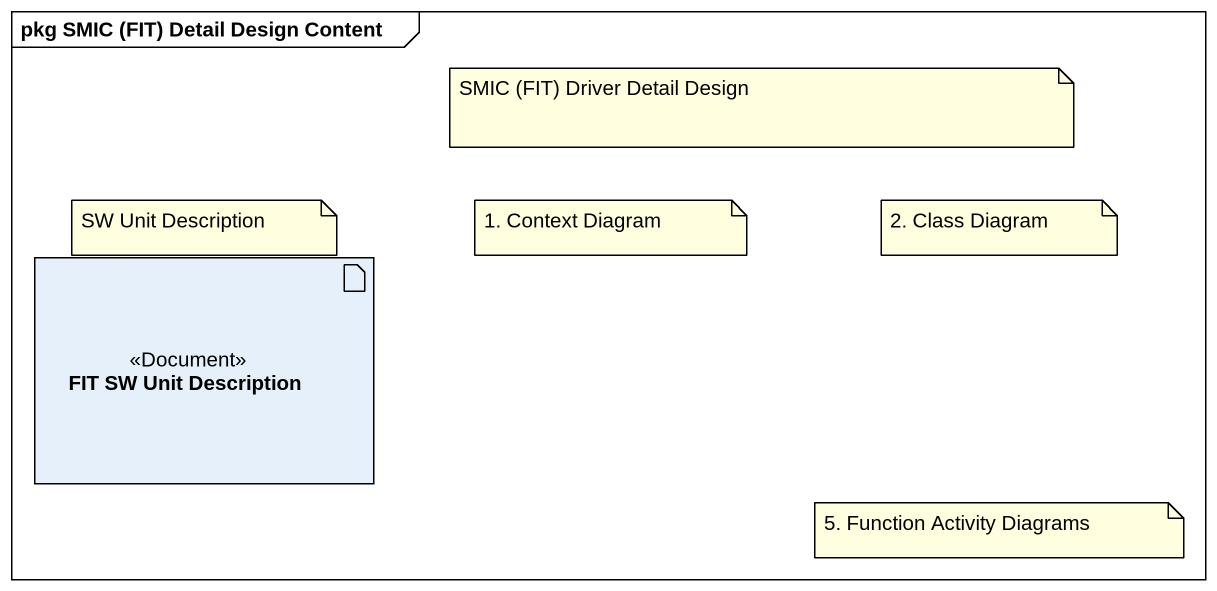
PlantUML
@startuml
mainframe pkg SMIC (FIT) Detail Design Content
artifact "FIT SW Unit Description" as FIT_SW_Unit_Description <<Document>>
note as N1
  SMIC (FIT) Driver Detail Design
end note
note as N2
  SW Unit Description
end note
note as N3
  1. Context Diagram
end note
note as N4
  2. Class Diagram
end note
note as N5
  5. Function Activity Diagrams
end note
@enduml
